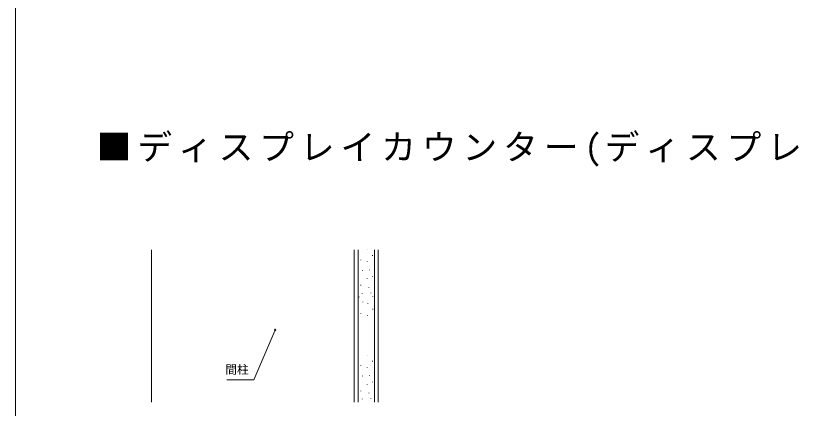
# Model space of a CAD drawing. Units: millimetres, scale not verified. Extents: x -1262 to -212, y -891 to 694.
# Drawn here: x -1261.5 to -856.3, y -640.8 to -437 of the extents above; entities that cross this region are included whole.
import ezdxf
from ezdxf.enums import TextEntityAlignment as Align

# ---------------------------------------------------------------- set-up
doc = ezdxf.new("R2010")
doc.units = ezdxf.units.MM
doc.header["$LTSCALE"] = 3
for name, color, linetype, lineweight in [('0-1_USER1', 7, 'Continuous', 9), ('0-5_YSS_K', 3, 'Continuous', 9), ('0-7_YKK_D', 6, 'Continuous', 9)]:
    doc.layers.add(name, color=color, linetype=linetype, lineweight=lineweight)
doc.layers.add('0-2_YKK_ZWAK', color=3, linetype='Continuous')
doc.styles.add('ＭＳ ゴシック', font='')
doc.styles.get('ＭＳ ゴシック').set_extended_font_data('MS Gothic')

msp = doc.modelspace()

# ---------------------------------------------------------------- linework, layer by layer
at = {"layer": '0-1_USER1'}
msp.add_line((-1261.5, -891), (-1261.5, 639), dxfattribs=at)
at = {"layer": '0-5_YSS_K'}
for p, q in [((-1191.022, -558.465), (-1191.022, -625.965)), ((-1086.022, -558.465), (-1086.022, -614.519)), ((-1084.022, -614.519), (-1084.022, -558.465)), ((-1079.084, -558.465), (-1079.084, -558.566)), ((-1075.522, -614.519), (-1075.522, -558.465)), ((-1073.522, -614.519), (-1073.522, -558.465)), ((-1076.459, -561.34), (-1076.459, -561.539)), ((-1082.564, -563.617), (-1082.564, -563.816)), ((-1079.243, -564.598), (-1079.243, -564.797)), ((-1081.646, -569.1), (-1081.646, -569.3)), ((-1078.043, -568.91), (-1078.043, -569.11)), ((-1079.243, -573.402), (-1079.243, -573.601)), ((-1076.459, -572.152), (-1076.459, -572.351)), ((-1082.661, -576.755), (-1082.661, -576.954)), ((-1078.423, -577.893), (-1078.423, -578.093)), ((-1083.355, -582.854), (-1083.355, -583.053)), ((-1081.902, -580.93), (-1081.902, -581.129)), ((-1077.474, -580.74), (-1077.474, -580.939)), ((-1076.397, -582.655), (-1076.397, -582.854)), ((-1081.584, -585.536), (-1081.584, -585.736)), ((-1079.022, -586.232), (-1079.022, -586.432)), ((-1082.501, -591.483), (-1082.501, -591.682)), ((-1076.397, -589.205), (-1076.397, -589.405)), ((-1079.18, -592.463), (-1079.18, -592.663)), ((-1191.022, -613.313), (-1191.022, -637.503)), ((-1086.022, -613.313), (-1086.022, -637.503)), ((-1084.022, -637.503), (-1084.022, -613.313)), ((-1079.084, -613.313), (-1079.084, -613.414)), ((-1075.522, -637.503), (-1075.522, -613.313)), ((-1073.522, -637.503), (-1073.522, -613.313)), ((-1082.564, -618.466), (-1082.564, -618.665)), ((-1079.243, -619.446), (-1079.243, -619.645)), ((-1076.459, -616.188), (-1076.459, -616.388)), ((-1081.646, -623.949), (-1081.646, -624.148)), ((-1078.043, -623.759), (-1078.043, -623.958)), ((-1076.459, -627), (-1076.459, -627.199)), ((-1082.661, -631.603), (-1082.661, -631.802)), ((-1079.243, -628.25), (-1079.243, -628.45)), ((-1081.902, -635.778), (-1081.902, -635.977)), ((-1078.423, -632.742), (-1078.423, -632.941)), ((-1077.474, -635.588), (-1077.474, -635.788))]:
    msp.add_line(p, q, dxfattribs=at)
at = {"layer": '0-7_YKK_D'}
msp.add_line((-1127.289, -600.887), (-1127.627, -601.667), dxfattribs=at)
msp.add_lwpolyline([(-1127.627, -601.667), (-1138.118, -625.888), (-1152.018, -625.888)], dxfattribs=at)
for start, end in [(66.57997, 246.57997), (246.57997, 66.57997)]:
    msp.add_arc((-1126.951, -600.107), 0.425, start, end, dxfattribs=at)

# ---------------------------------------------------------------- texts
at = {"layer": '0-2_YKK_ZWAK', "insert": (-1219.5, -515.293), "char_height": 13.2, "attachment_point": 7, "style": 'ＭＳ ゴシック'}
msp.add_mtext('\\T1.17;■ディスプレイカウンター(ディスプレイレールを使用した場合)', dxfattribs=at)
at = {"layer": '0-7_YKK_D', "color": 4, "style": 'ＭＳ ゴシック'}
msp.add_text('間柱', height=4.399, dxfattribs=at).set_placement((-1152.757, -624.187), align=Align.BOTTOM_LEFT)

doc.saveas('drawing.dxf')
